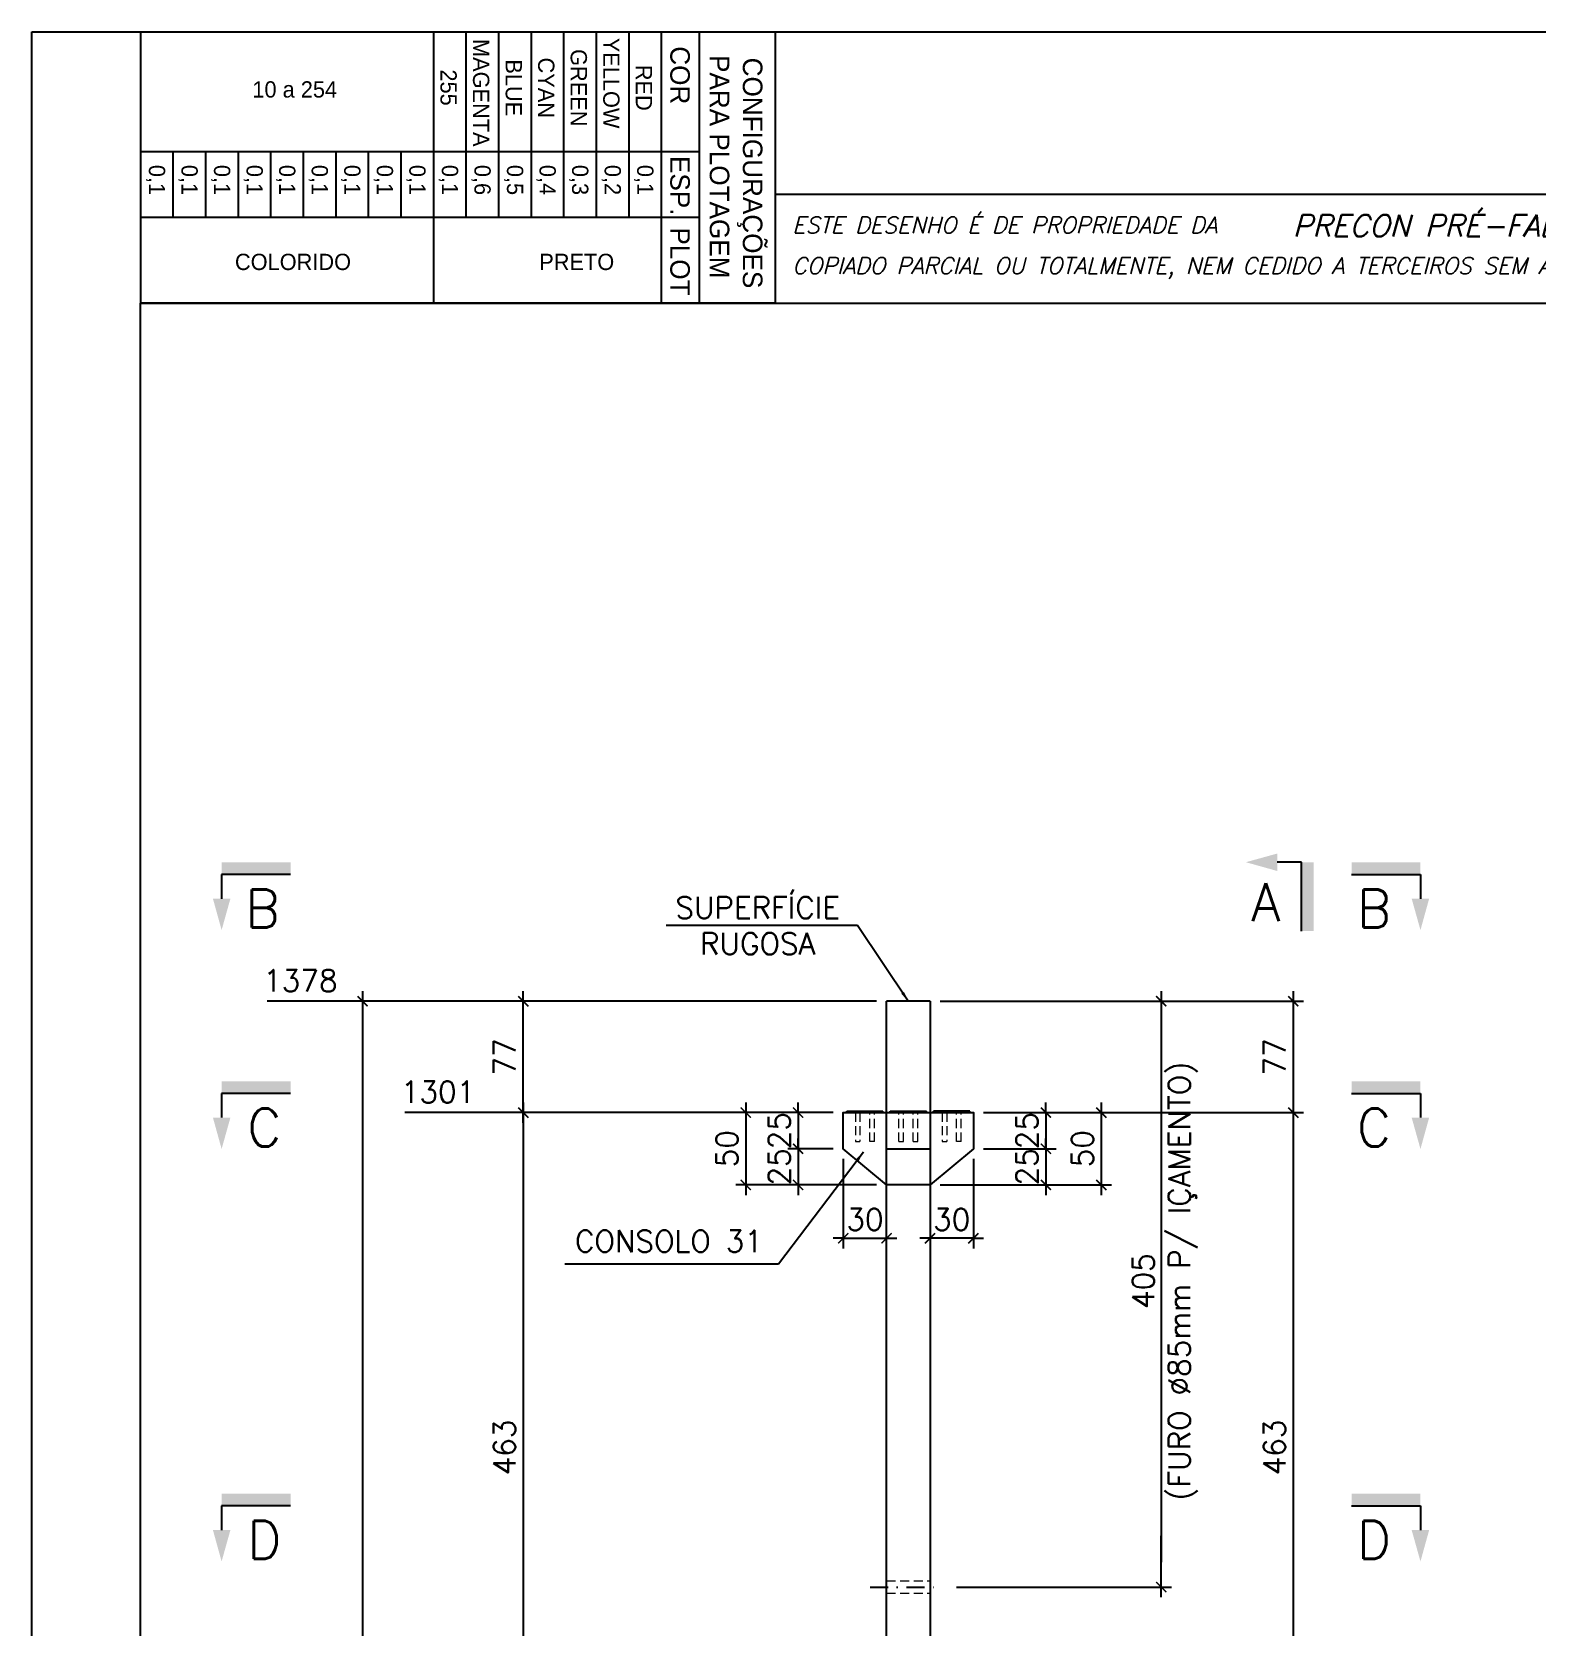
# Model space of a CAD drawing. Header units: centimetres. Extents: x 1658 to 17259, y 8294 to 11444.
# Drawn here: x 1658 to 2699, y 10341 to 11444 of the extents above; entities that cross this region are included whole.
import ezdxf
from ezdxf.enums import TextEntityAlignment as Align

# ---------------------------------------------------------------- set-up
doc = ezdxf.new("R2010")
doc.units = ezdxf.units.CM
doc.header["$LTSCALE"] = 50
doc.header["$MEASUREMENT"] = 0
doc.header["$PDMODE"] = 67
for name, pattern in [('DASHDOT', [1, 0.5, -0.25, 0, -0.25]), ('DASHED', [0.75, 0.5, -0.25]), ('HIDDEN', [0.375, 0.25, -0.125])]:
    doc.linetypes.add(name, pattern=pattern)
doc.layers.add('10 TRACEJADO', color=1, linetype='DASHED', lineweight=13)
for name, color, linetype in [('COTAS-PRECON', 1, 'Continuous'), ('FORMATO-PRECON', 2, 'Continuous'), ('HACHURAS-PRECON', 1, 'Continuous'), ('IND- CORTE-PRECON', 4, 'Continuous'), ('LINHA-01-PRECON', 1, 'Continuous'), ('LINHA-03-PRECON', 3, 'Continuous'), ('TEXTO-35-PRECON', 5, 'Continuous')]:
    doc.layers.add(name, color=color, linetype=linetype)
doc.styles.add('R060', font='ACENT.shx', dxfattribs={"height": 75})
doc.styles.add('ROMANS', font='ROMANS.SHX', dxfattribs={"oblique": 15, "height": 3})
doc.styles.get("Standard").update_dxf_attribs({"font": 'romans.shx'})
doc.linetypes.add('ZIGZAG', pattern='A,0.0001,-0.2,[131,ltypeshp.shx,S=0.2,R=0,X=-0.2,Y=0],-0.4,[131,ltypeshp.shx,S=0.2,R=180,X=0.2,Y=0],-0.2', length=0.8001)
doc.dimstyles.new('ESC75-75', dxfattribs={"dimscale": 0, "dimtxt": 15, "dimasz": 7, "dimexe": 7, "dimexo": 7, "dimgap": 5.5, "dimtad": 1, "dimdec": 1, "dimdsep": 46, "dimtxsty": 'Standard', "dimblk": 'ARCHTICK', "dimcen": 0.1, "dimdle": 7, "dimclrd": 256, "dimclre": 256, "dimclrt": 2, "dimadec": 0, "dimazin": 0, "dimtfac": 1, "dimtdec": 1, "dimtix": 1, "dimtmove": 2, "dimatfit": 3, "dimfxl": 1, "dimarcsym": 0})

# ---------------------------------------------------------------- blocks, each defined once
blk = doc.blocks.new('A$C0AF02B9D')
at = {"layer": 'FORMATO-PRECON', "color": 1}
for p, q in [((0, 585), (250, 585)), ((0, 0), (0, 585)), ((250, 585), (250, 0)), ((0, 480), (250, 480)), ((0, 450), (170.7, 450)), ((0, 420), (170.7, 420)), ((0, 390), (170.7, 390)), ((0, 360), (170.7, 360)), ((0, 330), (170.7, 330)), ((0, 300), (170.7, 300)), ((110.1, 240), (170.7, 240)), ((110.1, 210), (170.7, 210)), ((110.1, 180), (170.7, 180)), ((110.1, 150), (170.7, 150)), ((110.1, 150), (170.7, 150)), ((110.1, 120), (170.7, 120)), ((110.1, 120), (170.7, 120)), ((110.1, 90), (170.7, 90)), ((110.1, 90), (170.7, 90)), ((110.1, 60), (170.7, 60)), ((110.1, 60), (170.7, 60)), ((110.1, 30), (170.7, 30)), ((110.1, 30), (170.7, 30)), ((0, 0), (250, 0)), ((110.1, 0), (170.7, 0)), ((110.1, 0), (170.7, 0)), ((110.1, 0), (170.7, 0))]:
    blk.add_line(p, q, dxfattribs=at)
at = {"layer": 'FORMATO-PRECON'}
for p, q in [((0, 515), (250, 515)), ((110.1, 0), (110.1, 515)), ((170.7, 0), (170.7, 515)), ((0, 270), (250, 270))]:
    blk.add_line(p, q, dxfattribs=at)
at = {"layer": 'FORMATO-PRECON', "style": 'R060'}
for s, p in [('CONFIGURAÇÕES ', (133.4, 563.9)), ('PARA PLOTAGEM', (124.3, 533.7)), ('COR', (40, 497.3)), ('ESP.', (141.8, 497.3)), ('PLOT', (211.6, 497.3))]:
    blk.add_text(s, height=18, dxfattribs=at).set_placement(p, align=Align.MIDDLE)
at = {"layer": 'FORMATO-PRECON', "color": 1, "style": 'R060'}
for s, p in [('RED', (51.5, 464)), ('0,1', (136.5, 464)), ('YELLOW', (47.2, 434)), ('0,2', (136.5, 434)), ('GREEN', (51.5, 404)), ('0,3', (136.5, 404)), ('0,4', (136.5, 374)), ('CYAN', (51.5, 374)), ('0,5', (136.5, 344)), ('BLUE', (51.5, 344)), ('MAGENTA', (56.1, 314)), ('0,6', (136.5, 314)), ('255', (51.3, 284)), ('0,1', (136.5, 284)), ('0,1', (136.5, 254)), ('0,1', (136.5, 224)), ('0,1', (136.5, 194)), ('0,1', (136.5, 164)), ('0,1', (136.5, 134)), ('0,1', (136.5, 104)), ('0,1', (136.5, 74)), ('0,1', (136.5, 44)), ('0,1', (136.5, 14))]:
    blk.add_text(s, height=15, dxfattribs=at).set_placement(p, align=Align.MIDDLE)
for s, p in [('PRETO', (212, 402.1)), ('COLORIDO', (212, 140.6)), ('10 a 254', (53, 142.2))]:
    blk.add_text(s, height=15, rotation=90, dxfattribs=at).set_placement(p, align=Align.MIDDLE)
blk = doc.blocks.new('A$C432D58B7')
at = {"layer": 'LINHA-01-PRECON'}
blk.add_blockref('A$C0AF02B9D', (0, 0), dxfattribs=at)
blk = doc.blocks.new('A$C550964AD')
at = {"layer": 'LINHA-01-PRECON'}
blk.add_blockref('A$C432D58B7', (0, 0), dxfattribs=at)
blk = doc.blocks.new('A$C2E607E54')
at = {"layer": 'FORMATO-PRECON', "color": 6}
blk.add_line((1835, 4050), (685, 4050), dxfattribs=at)
at = {"layer": 'FORMATO-PRECON'}
for points in [[(0, 4200), (2970, 4200), (2970, 0), (0, 0)], [(685, 3950), (1835, 3950), (1835, 4050), (685, 4050)]]:
    blk.add_lwpolyline(points, close=True, dxfattribs=at)
at = {"layer": 'FORMATO-PRECON', "color": 6}
blk.add_lwpolyline([(100, 3950), (2870, 3950), (2870, 100), (100, 100)], close=True, dxfattribs=at)
at = {"layer": 'TEXTO-35-PRECON', "rotation": 270}
blk.add_blockref('A$C550964AD', (100, 4200), dxfattribs=at)
at = {"layer": 'FORMATO-PRECON', "style": 'ROMANS', "oblique": 15}
for s, p in [('ESTE DESENHO É DE PROPRIEDADE DA                            NÃO PODENDO SER', (700.8, 4014.4)), ('COPIADO PARCIAL OU TOTALMENTE, NEM CEDIDO A TERCEIROS SEM A PRÉVIA AUTORIZAÇÃO.', (700.8, 3977))]:
    blk.add_text(s, height=15, dxfattribs=at).set_placement(p)
at = {"layer": 'FORMATO-PRECON', "color": 3, "style": 'ROMANS', "oblique": 15}
blk.add_text('PRECON PRÉ-FABRICADOS', height=20, dxfattribs=at).set_placement((1162, 4011.3))
blk = doc.blocks.new('_ArchTick')
at = {"color": 0, "linetype": 'ByBlock', "const_width": 0.15}
blk.add_lwpolyline([(-0.5, -0.5), (0.5, 0.5)], dxfattribs=at)
blk = doc.blocks.new('*D196')
at = {"layer": 'Defpoints', "color": 0, "transparency": 16777216}
for p in [(2309.1, 10696.8, 60), (2309.1, 10233.8), (2530.2, 10233.8)]:
    blk.add_point(p, dxfattribs=at)
at = {"layer": 'LINHA-01-PRECON', "lineweight": -2, "transparency": 16777216}
for p, q in [((2530.2, 10703.8), (2530.2, 10226.8)), ((2316.1, 10696.8), (2537.2, 10696.8)), ((2316.1, 10233.8), (2537.2, 10233.8))]:
    blk.add_line(p, q, dxfattribs=at)
at = {"layer": 'LINHA-01-PRECON', "lineweight": -2, "transparency": 16777216, "xscale": 7, "yscale": 7, "zscale": 7}
for p, rotation in [((2530.2, 10696.8), 90), ((2530.2, 10233.8), 270)]:
    blk.add_blockref('_ArchTick', p, dxfattribs=dict(at, rotation=rotation))
at = {"layer": 'LINHA-01-PRECON', "color": 2, "transparency": 16777216, "insert": (2517.2, 10465.3), "char_height": 15, "attachment_point": 5, "rotation": 90}
blk.add_mtext('463', dxfattribs=at)
blk = doc.blocks.new('*D198')
at = {"layer": 'Defpoints', "color": 0, "transparency": 16777216}
for p in [(2279.1, 10773.8), (2309.1, 10696.8, 15.1), (2530.2, 10696.8)]:
    blk.add_point(p, dxfattribs=at)
at = {"layer": 'LINHA-01-PRECON', "lineweight": -2, "transparency": 16777216}
for p, q in [((2530.2, 10780.8), (2530.2, 10689.8)), ((2286.1, 10773.8), (2537.2, 10773.8)), ((2316.1, 10696.8), (2537.2, 10696.8))]:
    blk.add_line(p, q, dxfattribs=at)
at = {"layer": 'LINHA-01-PRECON', "lineweight": -2, "transparency": 16777216, "xscale": 7, "yscale": 7, "zscale": 7}
for p, rotation in [((2530.2, 10773.8), 90), ((2530.2, 10696.8), 270)]:
    blk.add_blockref('_ArchTick', p, dxfattribs=dict(at, rotation=rotation))
at = {"layer": 'LINHA-01-PRECON', "color": 2, "transparency": 16777216, "insert": (2517.2, 10735.3), "char_height": 15, "attachment_point": 5, "rotation": 90}
blk.add_mtext('77', dxfattribs=at)
blk = doc.blocks.new('*D207')
at = {"layer": 'Defpoints', "color": 0, "transparency": 16777216}
for p in [(2219.1, 10696.8), (1998, 10233.8), (2219.1, 10233.8)]:
    blk.add_point(p, dxfattribs=at)
at = {"layer": 'LINHA-01-PRECON', "lineweight": -2, "transparency": 16777216}
for p, q in [((1998, 10703.8), (1998, 10226.8)), ((2212.1, 10696.8), (1991, 10696.8)), ((2212.1, 10233.8), (1991, 10233.8))]:
    blk.add_line(p, q, dxfattribs=at)
at = {"layer": 'LINHA-01-PRECON', "lineweight": -2, "transparency": 16777216, "xscale": 7, "yscale": 7, "zscale": 7}
for p, rotation in [((1998, 10696.8), 90), ((1998, 10233.8), 270)]:
    blk.add_blockref('_ArchTick', p, dxfattribs=dict(at, rotation=rotation))
at = {"layer": 'LINHA-01-PRECON', "color": 2, "transparency": 16777216, "insert": (1985, 10465.3), "char_height": 15, "attachment_point": 5, "rotation": 90}
blk.add_mtext('463', dxfattribs=at)
blk = doc.blocks.new('*D208')
at = {"layer": 'Defpoints', "color": 0, "transparency": 16777216}
for p in [(1998, 10773.8), (2249.1, 10773.8), (2219.1, 10696.8)]:
    blk.add_point(p, dxfattribs=at)
at = {"layer": 'LINHA-01-PRECON', "lineweight": -2, "transparency": 16777216}
for p, q in [((1998, 10689.8), (1998, 10780.8)), ((2242.1, 10773.8), (1991, 10773.8)), ((2212.1, 10696.8), (1991, 10696.8))]:
    blk.add_line(p, q, dxfattribs=at)
at = {"layer": 'LINHA-01-PRECON', "lineweight": -2, "transparency": 16777216, "xscale": 7, "yscale": 7, "zscale": 7}
for p, rotation in [((1998, 10773.8), 90), ((1998, 10696.8), 270)]:
    blk.add_blockref('_ArchTick', p, dxfattribs=dict(at, rotation=rotation))
at = {"layer": 'LINHA-01-PRECON', "color": 2, "transparency": 16777216, "insert": (1985, 10735.3), "char_height": 15, "attachment_point": 5, "rotation": 90}
blk.add_mtext('77', dxfattribs=at)
blk = doc.blocks.new('*D209')
at = {"layer": 'Defpoints', "color": 0, "transparency": 16777216}
for p in [(2249.1, 10773.8), (1886.9, 9395.8), (2249.1, 9395.8)]:
    blk.add_point(p, dxfattribs=at)
at = {"layer": 'LINHA-01-PRECON', "lineweight": -2, "transparency": 16777216}
for p, q in [((1886.9, 10780.8), (1886.9, 9388.8)), ((2242.1, 10773.8), (1879.9, 10773.8)), ((2242.1, 9395.8), (1879.9, 9395.8))]:
    blk.add_line(p, q, dxfattribs=at)
at = {"layer": 'LINHA-01-PRECON', "lineweight": -2, "transparency": 16777216, "xscale": 7, "yscale": 7, "zscale": 7}
for p, rotation in [((1886.9, 10773.8), 90), ((1886.9, 9395.8), 270)]:
    blk.add_blockref('_ArchTick', p, dxfattribs=dict(at, rotation=rotation))
at = {"layer": 'LINHA-01-PRECON', "color": 2, "transparency": 16777216, "insert": (1873.9, 10084.8), "char_height": 15, "attachment_point": 5, "rotation": 90}
blk.add_mtext('1378', dxfattribs=at)
blk = doc.blocks.new('IND-CORTE-')
at = {"layer": 'IND- CORTE-PRECON', "color": 1}
for p, q in [((-11.2, 63.5), (-33.6, 63.5)), ((-11.2, 0), (-11.2, 63.5))]:
    blk.add_line(p, q, dxfattribs=at)
for points in [[(-33.6, 71.5), (-62.5, 63.5), (-33.6, 55.4)], [(0, 0), (-11.2, 0), (0, 63.5), (-11.2, 63.5)]]:
    blk.add_solid(points, dxfattribs=at)
at = {"layer": 'IND- CORTE-PRECON', "linetype": 'Continuous', "style": 'ROMANS', "flags": 8}
blk.add_attdef('B', (-57.7, 9.1), '', height=35, dxfattribs=at)
blk = doc.blocks.new('*D230')
at = {"layer": 'Defpoints', "color": 0, "transparency": 16777216}
for p in [(2279.1, 10773.8), (2290.4, 10368.8), (2438.9, 10368.8)]:
    blk.add_point(p, dxfattribs=at)
at = {"layer": 'LINHA-01-PRECON', "lineweight": -2, "transparency": 16777216}
for p, q in [((2438.9, 10780.8), (2438.9, 10756.5)), ((2286.1, 10773.8), (2445.9, 10773.8)), ((2438.9, 10361.8), (2438.9, 10404.1)), ((2297.4, 10368.8), (2445.9, 10368.8))]:
    blk.add_line(p, q, dxfattribs=at)
at = {"layer": 'LINHA-01-PRECON', "lineweight": -2, "transparency": 16777216, "xscale": 7, "yscale": 7, "zscale": 7}
for p, rotation in [((2438.9, 10773.8), 90), ((2438.9, 10368.8), 270)]:
    blk.add_blockref('_ArchTick', p, dxfattribs=dict(at, rotation=rotation))
at = {"layer": 'LINHA-01-PRECON', "color": 2, "transparency": 16777216, "insert": (2441.5, 10580.3), "char_height": 15, "attachment_point": 5, "rotation": 90}
blk.add_mtext('405\\P(FURO %%C85mm P/ IÇAMENTO)', dxfattribs=at)
blk = doc.blocks.new('*D377')
at = {"layer": 'COTAS-PRECON', "lineweight": -2, "transparency": 16777216}
blk.add_line((1991, 10696.8), (1916.2, 10696.8), dxfattribs=at)
at = {"layer": 'Defpoints', "color": 0, "transparency": 16777216}
for p in [(1916.2, 10696.8, 0), (1998, 10696.8), (2264.1, 9395.8)]:
    blk.add_point(p, dxfattribs=at)
at = {"layer": 'COTAS-PRECON', "color": 2, "transparency": 16777216, "insert": (1939.1, 10711.1), "char_height": 15, "attachment_point": 5}
blk.add_mtext('1301', dxfattribs=at)
blk = doc.blocks.new('*D378')
at = {"layer": 'COTAS-PRECON', "lineweight": -2, "transparency": 16777216}
blk.add_line((1879.9, 10773.8), (1820.9, 10773.8), dxfattribs=at)
at = {"layer": 'Defpoints', "color": 0, "transparency": 16777216}
for p in [(1820.9, 10773.8, 0), (1886.9, 10773.8), (2264.1, 9395.8)]:
    blk.add_point(p, dxfattribs=at)
at = {"layer": 'COTAS-PRECON', "color": 2, "transparency": 16777216, "insert": (1843.9, 10788.1), "char_height": 15, "attachment_point": 5}
blk.add_mtext('1378', dxfattribs=at)
blk = doc.blocks.new('*D387')
at = {"layer": 'Defpoints', "color": 0, "transparency": 16777216}
for p in [(2309.1, 10696.8), (2309.1, 10671.8), (2359.2, 10671.8)]:
    blk.add_point(p, dxfattribs=at)
at = {"layer": 'LINHA-01-PRECON', "lineweight": -2, "transparency": 16777216}
for p, q in [((2359.2, 10696.8), (2359.2, 10703.8)), ((2316.1, 10696.8), (2366.2, 10696.8)), ((2359.2, 10696.8), (2359.2, 10671.8)), ((2316.1, 10671.8), (2366.2, 10671.8)), ((2359.2, 10671.8), (2359.2, 10664.8))]:
    blk.add_line(p, q, dxfattribs=at)
at = {"layer": 'LINHA-01-PRECON', "lineweight": -2, "transparency": 16777216, "xscale": 7, "yscale": 7, "zscale": 7}
for p, rotation in [((2359.2, 10696.8), 270), ((2359.2, 10671.8), 90)]:
    blk.add_blockref('_ArchTick', p, dxfattribs=dict(at, rotation=rotation))
at = {"layer": 'LINHA-01-PRECON', "color": 2, "transparency": 16777216, "insert": (2346.2, 10684.3), "char_height": 15, "attachment_point": 5, "rotation": 90}
blk.add_mtext('25', dxfattribs=at)
blk = doc.blocks.new('*D388')
at = {"layer": 'Defpoints', "color": 0, "transparency": 16777216}
for p in [(2309.1, 10696.8), (2279.1, 10646.8), (2397.5, 10646.8)]:
    blk.add_point(p, dxfattribs=at)
at = {"layer": 'LINHA-01-PRECON', "lineweight": -2, "transparency": 16777216}
for p, q in [((2397.5, 10703.8), (2397.5, 10639.8)), ((2316.1, 10696.8), (2404.5, 10696.8)), ((2286.1, 10646.8), (2404.5, 10646.8))]:
    blk.add_line(p, q, dxfattribs=at)
at = {"layer": 'LINHA-01-PRECON', "lineweight": -2, "transparency": 16777216, "xscale": 7, "yscale": 7, "zscale": 7}
for p, rotation in [((2397.5, 10696.8), 90), ((2397.5, 10646.8), 270)]:
    blk.add_blockref('_ArchTick', p, dxfattribs=dict(at, rotation=rotation))
at = {"layer": 'LINHA-01-PRECON', "color": 2, "transparency": 16777216, "insert": (2384.5, 10671.8), "char_height": 15, "attachment_point": 5, "rotation": 90}
blk.add_mtext('50', dxfattribs=at)
blk = doc.blocks.new('*D389')
at = {"layer": 'Defpoints', "color": 0, "transparency": 16777216}
for p in [(2309.1, 10671.8, -30), (2279.1, 10609.9), (2279.1, 10609.9)]:
    blk.add_point(p, dxfattribs=at)
at = {"layer": 'LINHA-01-PRECON', "lineweight": -2, "transparency": 16777216}
for p, q in [((2309.1, 10664.8), (2309.1, 10602.9)), ((2279.1, 10609.9), (2272.1, 10609.9)), ((2309.1, 10609.9), (2279.1, 10609.9)), ((2309.1, 10609.9), (2316.1, 10609.9)), ((2279.1, 10602.9), (2279.1, 10602.9))]:
    blk.add_line(p, q, dxfattribs=at)
at = {"layer": 'LINHA-01-PRECON', "lineweight": -2, "transparency": 16777216, "xscale": 7, "yscale": 7, "zscale": 7}
blk.add_blockref('_ArchTick', (2279.1, 10609.9), dxfattribs=at)
at = {"layer": 'LINHA-01-PRECON', "lineweight": -2, "transparency": 16777216, "xscale": 7, "yscale": 7, "zscale": 7, "rotation": 180}
blk.add_blockref('_ArchTick', (2309.1, 10609.9), dxfattribs=at)
at = {"layer": 'LINHA-01-PRECON', "color": 2, "transparency": 16777216, "insert": (2294.1, 10622.9), "char_height": 15, "attachment_point": 5}
blk.add_mtext('30', dxfattribs=at)
blk = doc.blocks.new('*D390')
at = {"layer": 'Defpoints', "color": 0, "transparency": 16777216}
for p in [(2309.1, 10671.8, 15.1), (2279.1, 10646.8), (2359.2, 10646.8)]:
    blk.add_point(p, dxfattribs=at)
at = {"layer": 'LINHA-01-PRECON', "lineweight": -2, "transparency": 16777216}
for p, q in [((2359.2, 10671.8), (2359.2, 10678.8)), ((2316.1, 10671.8), (2366.2, 10671.8)), ((2359.2, 10671.8), (2359.2, 10646.8)), ((2286.1, 10646.8), (2366.2, 10646.8)), ((2359.2, 10646.8), (2359.2, 10639.8))]:
    blk.add_line(p, q, dxfattribs=at)
at = {"layer": 'LINHA-01-PRECON', "lineweight": -2, "transparency": 16777216, "xscale": 7, "yscale": 7, "zscale": 7}
for p, rotation in [((2359.2, 10671.8), 270), ((2359.2, 10646.8), 90)]:
    blk.add_blockref('_ArchTick', p, dxfattribs=dict(at, rotation=rotation))
at = {"layer": 'LINHA-01-PRECON', "color": 2, "transparency": 16777216, "insert": (2346.2, 10659.3), "char_height": 15, "attachment_point": 5, "rotation": 90}
blk.add_mtext('25', dxfattribs=at)
blk = doc.blocks.new('*D391')
at = {"layer": 'Defpoints', "color": 0, "transparency": 16777216}
for p in [(2219.1, 10696.8), (2187.9, 10671.8), (2219.1, 10671.8)]:
    blk.add_point(p, dxfattribs=at)
at = {"layer": 'LINHA-01-PRECON', "lineweight": -2, "transparency": 16777216}
for p, q in [((2187.9, 10696.8), (2187.9, 10703.8)), ((2212.1, 10696.8), (2180.9, 10696.8)), ((2187.9, 10696.8), (2187.9, 10671.8)), ((2212.1, 10671.8), (2180.9, 10671.8)), ((2187.9, 10671.8), (2187.9, 10664.8))]:
    blk.add_line(p, q, dxfattribs=at)
at = {"layer": 'LINHA-01-PRECON', "lineweight": -2, "transparency": 16777216, "xscale": 7, "yscale": 7, "zscale": 7}
for p, rotation in [((2187.9, 10696.8), 270), ((2187.9, 10671.8), 90)]:
    blk.add_blockref('_ArchTick', p, dxfattribs=dict(at, rotation=rotation))
at = {"layer": 'LINHA-01-PRECON', "color": 2, "transparency": 16777216, "insert": (2174.9, 10684.3), "char_height": 15, "attachment_point": 5, "rotation": 90}
blk.add_mtext('25', dxfattribs=at)
blk = doc.blocks.new('*D392')
at = {"layer": 'Defpoints', "color": 0, "transparency": 16777216}
for p in [(2219.1, 10671.8), (2187.9, 10646.8), (2249.1, 10646.8)]:
    blk.add_point(p, dxfattribs=at)
at = {"layer": 'LINHA-01-PRECON', "lineweight": -2, "transparency": 16777216}
for p, q in [((2187.9, 10671.8), (2187.9, 10678.8)), ((2212.1, 10671.8), (2180.9, 10671.8)), ((2187.9, 10671.8), (2187.9, 10646.8)), ((2242.1, 10646.8), (2180.9, 10646.8)), ((2187.9, 10646.8), (2187.9, 10639.8))]:
    blk.add_line(p, q, dxfattribs=at)
at = {"layer": 'LINHA-01-PRECON', "lineweight": -2, "transparency": 16777216, "xscale": 7, "yscale": 7, "zscale": 7}
for p, rotation in [((2187.9, 10671.8), 270), ((2187.9, 10646.8), 90)]:
    blk.add_blockref('_ArchTick', p, dxfattribs=dict(at, rotation=rotation))
at = {"layer": 'LINHA-01-PRECON', "color": 2, "transparency": 16777216, "insert": (2174.9, 10659.3), "char_height": 15, "attachment_point": 5, "rotation": 90}
blk.add_mtext('25', dxfattribs=at)
blk = doc.blocks.new('*D393')
at = {"layer": 'Defpoints', "color": 0, "transparency": 16777216}
for p in [(2219.1, 10671.8, -30), (2249.1, 10609.9), (2249.1, 10609.9)]:
    blk.add_point(p, dxfattribs=at)
at = {"layer": 'LINHA-01-PRECON', "lineweight": -2, "transparency": 16777216}
for p, q in [((2219.1, 10664.8), (2219.1, 10602.9)), ((2219.1, 10609.9), (2212.1, 10609.9)), ((2219.1, 10609.9), (2249.1, 10609.9)), ((2249.1, 10609.9), (2256.1, 10609.9)), ((2249.1, 10602.9), (2249.1, 10602.9))]:
    blk.add_line(p, q, dxfattribs=at)
at = {"layer": 'LINHA-01-PRECON', "lineweight": -2, "transparency": 16777216, "xscale": 7, "yscale": 7, "zscale": 7}
blk.add_blockref('_ArchTick', (2219.1, 10609.9), dxfattribs=at)
at = {"layer": 'LINHA-01-PRECON', "lineweight": -2, "transparency": 16777216, "xscale": 7, "yscale": 7, "zscale": 7, "rotation": 180}
blk.add_blockref('_ArchTick', (2249.1, 10609.9), dxfattribs=at)
at = {"layer": 'LINHA-01-PRECON', "color": 2, "transparency": 16777216, "insert": (2234.1, 10622.9), "char_height": 15, "attachment_point": 5}
blk.add_mtext('30', dxfattribs=at)
blk = doc.blocks.new('*D394')
at = {"layer": 'Defpoints', "color": 0, "transparency": 16777216}
for p in [(2219.1, 10696.8), (2151.8, 10646.8), (2249.1, 10646.8)]:
    blk.add_point(p, dxfattribs=at)
at = {"layer": 'LINHA-01-PRECON', "lineweight": -2, "transparency": 16777216}
for p, q in [((2151.8, 10703.8), (2151.8, 10639.8)), ((2212.1, 10696.8), (2144.8, 10696.8)), ((2242.1, 10646.8), (2144.8, 10646.8))]:
    blk.add_line(p, q, dxfattribs=at)
at = {"layer": 'LINHA-01-PRECON', "lineweight": -2, "transparency": 16777216, "xscale": 7, "yscale": 7, "zscale": 7}
for p, rotation in [((2151.8, 10696.8), 90), ((2151.8, 10646.8), 270)]:
    blk.add_blockref('_ArchTick', p, dxfattribs=dict(at, rotation=rotation))
at = {"layer": 'LINHA-01-PRECON', "color": 2, "transparency": 16777216, "insert": (2138.8, 10671.8), "char_height": 15, "attachment_point": 5, "rotation": 90}
blk.add_mtext('50', dxfattribs=at)

msp = doc.modelspace()

# ---------------------------------------------------------------- linework, layer by layer
at = {"layer": '10 TRACEJADO', "linetype": 'HIDDEN', "ltscale": 0.5, "extrusion": (0, 1, 0)}
for p, q in [((2227.5, 10697.77, 62.5), (2227.5, 10696.77, 62.5)), ((2230.69, 10697.77, 62.5), (2230.69, 10696.77, 62.5)), ((2237.5, 10696.77, 62.5), (2237.5, 10697.77, 62.5)), ((2240.69, 10696.77, 62.5), (2240.69, 10697.77, 62.5)), ((2257.5, 10696.77, 62.5), (2257.5, 10697.77, 62.5)), ((2260.7, 10696.77, 62.5), (2260.7, 10697.77, 62.5)), ((2267.5, 10696.77, 62.5), (2267.5, 10697.77, 62.5)), ((2270.7, 10696.77, 62.5), (2270.7, 10697.77, 62.5)), ((2287.5, 10697.77, 62.5), (2287.5, 10696.77, 62.5)), ((2290.69, 10697.77, 62.5), (2290.69, 10696.77, 62.5)), ((2297.5, 10696.77, 62.5), (2297.5, 10697.77, 62.5)), ((2300.69, 10696.77, 62.5), (2300.69, 10697.77, 62.5)), ((2227.5, 10696.77, 62.5), (2227.5, 10676.77, 62.5)), ((2230.69, 10696.77, 62.5), (2230.69, 10676.77, 62.5)), ((2237.5, 10676.77, 62.5), (2237.5, 10696.77, 62.5)), ((2240.69, 10676.77, 62.5), (2240.69, 10696.77, 62.5)), ((2257.5, 10676.77, 62.5), (2257.5, 10696.77, 62.5)), ((2260.7, 10676.77, 62.5), (2260.7, 10696.77, 62.5)), ((2267.5, 10676.77, 62.5), (2267.5, 10696.77, 62.5)), ((2270.7, 10676.77, 62.5), (2270.7, 10696.77, 62.5)), ((2287.5, 10696.77, 62.5), (2287.5, 10676.77, 62.5)), ((2290.69, 10696.77, 62.5), (2290.69, 10676.77, 62.5)), ((2297.5, 10676.77, 62.5), (2297.5, 10696.77, 62.5)), ((2300.69, 10676.77, 62.5), (2300.69, 10696.77, 62.5)), ((2227.5, 10676.77, 62.5), (2230.69, 10676.77, 62.5)), ((2240.69, 10676.77, 62.5), (2237.5, 10676.77, 62.5)), ((2257.5, 10676.77, 62.5), (2260.7, 10676.77, 62.5)), ((2267.5, 10676.77, 62.5), (2270.7, 10676.77, 62.5)), ((2287.5, 10676.77, 62.5), (2290.69, 10676.77, 62.5)), ((2300.69, 10676.77, 62.5), (2297.5, 10676.77, 62.5))]:
    msp.add_line(p, q, dxfattribs=at)
at = {"layer": '10 TRACEJADO', "linetype": 'HIDDEN', "ltscale": 0.5}
for p, q in [((2249.1, 10373.02), (2279.1, 10373.02)), ((2249.1, 10364.52), (2279.1, 10364.52))]:
    msp.add_line(p, q, dxfattribs=at)
at = {"layer": 'LINHA-01-PRECON'}
msp.add_line((2438.86, 10774.62), (2438.86, 10385.91), dxfattribs=at)
at = {"layer": 'LINHA-01-PRECON', "linetype": 'DASHDOT', "ltscale": 0.5}
msp.add_line((2237.75, 10368.77), (2287.7, 10368.77), dxfattribs=at)
at = {"layer": 'LINHA-01-PRECON', "elevation": 60}
msp.add_lwpolyline([(2249.1, 10671.77), (2279.1, 10671.77)], dxfattribs=at)
at = {"layer": 'LINHA-03-PRECON', "linetype": 'ZIGZAG', "ltscale": 0.1}
msp.add_line((2279.1, 10773.77), (2249.1, 10773.77), dxfattribs=at)
at = {"layer": 'LINHA-03-PRECON', "extrusion": (0, 1, 0)}
for p, q in [((2221.6, 10697.77, 62.5), (2246.6, 10697.77, 62.5)), ((2221.6, 10696.77, 62.5), (2221.6, 10697.77, 62.5)), ((2246.6, 10696.77, 62.5), (2246.6, 10697.77, 62.5)), ((2251.6, 10697.77, 62.5), (2276.6, 10697.77, 62.5)), ((2251.6, 10696.77, 62.5), (2251.6, 10697.77, 62.5)), ((2276.6, 10696.77, 62.5), (2276.6, 10697.77, 62.5)), ((2281.6, 10696.77, 62.5), (2281.6, 10697.77, 62.5)), ((2306.6, 10697.77, 62.5), (2281.6, 10697.77, 62.5)), ((2306.6, 10696.77, 62.5), (2306.6, 10697.77, 62.5))]:
    msp.add_line(p, q, dxfattribs=at)
at = {"layer": 'LINHA-03-PRECON'}
for points in [[(2249.1, 9946.77), (2249.1, 10773.77)], [(2279.1, 10773.77), (2279.1, 10732.77)], [(2279.1, 10732.77), (2279.1, 10269.77)]]:
    msp.add_lwpolyline(points, dxfattribs=at)
at = {"layer": 'LINHA-03-PRECON', "elevation": 60}
msp.add_lwpolyline([(2249.1, 10646.77), (2219.1, 10671.77), (2219.1, 10696.77), (2309.1, 10696.77), (2309.1, 10671.77), (2279.1, 10646.77), (2249.1, 10646.77)], dxfattribs=at)

# ---------------------------------------------------------------- block references
at = {"layer": 'HACHURAS-PRECON', "xscale": 0.7499999999999996, "yscale": 0.7499999999999996, "zscale": 0.7499999999999996}
msp.add_blockref('A$C2E607E54', (1658.36, 8293.94), dxfattribs=at)
at = {"layer": 'TEXTO-35-PRECON', "linetype": 'ByBlock'}
ref = msp.add_blockref('IND-CORTE-', (2544.31, 10822.29), dxfattribs=dict(at, xscale=0.75, yscale=0.75, zscale=0.75))
ref.add_attrib('B', 'A', (2501.02, 10829.08), dxfattribs={"layer": 'IND- CORTE-PRECON', "color": 5, "linetype": 'Continuous', "height": 26.25, "style": 'ROMANS', "flags": 8})
ref = msp.add_blockref('IND-CORTE-', (1837.1, 10869.89), dxfattribs=dict(at, xscale=0.75, yscale=0.75, zscale=0.75, rotation=90.00000000000001))
ref.add_attrib('B', 'B', (1805.93, 10824.73), dxfattribs={"layer": 'IND- CORTE-PRECON', "color": 5, "linetype": 'Continuous', "height": 26.25, "style": 'ROMANS', "flags": 8})
ref = msp.add_blockref('IND-CORTE-', (2570.47, 10869.89), dxfattribs=dict(at, xscale=-0.75, yscale=0.75, zscale=0.75, rotation=270))
ref.add_attrib('B', 'B', (2574.13, 10824.73), dxfattribs={"layer": 'IND- CORTE-PRECON', "color": 5, "linetype": 'Continuous', "height": 26.25, "style": 'ROMANS', "flags": 8})
ref = msp.add_blockref('IND-CORTE-', (1837.1, 10718.53), dxfattribs=dict(at, xscale=0.75, yscale=0.75, zscale=0.75, rotation=90.00000000000001))
ref.add_attrib('B', 'C', (1807.18, 10673.37), dxfattribs={"layer": 'IND- CORTE-PRECON', "color": 5, "linetype": 'Continuous', "height": 26.25, "style": 'ROMANS', "flags": 8})
ref = msp.add_blockref('IND-CORTE-', (2570.47, 10718.53), dxfattribs=dict(at, xscale=-0.75, yscale=0.75, zscale=0.75, rotation=270))
ref.add_attrib('B', 'C', (2574.13, 10673.37), dxfattribs={"layer": 'IND- CORTE-PRECON', "color": 5, "linetype": 'Continuous', "height": 26.25, "style": 'ROMANS', "flags": 8})
ref = msp.add_blockref('IND-CORTE-', (1837.1, 10433.38), dxfattribs=dict(at, xscale=0.75, yscale=0.75, zscale=0.75, rotation=90.00000000000001))
ref.add_attrib('B', 'D', (1807.18, 10388.22), dxfattribs={"layer": 'IND- CORTE-PRECON', "color": 5, "linetype": 'Continuous', "height": 26.25, "style": 'ROMANS', "flags": 8})
ref = msp.add_blockref('IND-CORTE-', (2570.47, 10433.38), dxfattribs=dict(at, xscale=-0.75, yscale=0.75, zscale=0.75, rotation=270))
ref.add_attrib('B', 'D', (2574.13, 10388.22), dxfattribs={"layer": 'IND- CORTE-PRECON', "color": 5, "linetype": 'Continuous', "height": 26.25, "style": 'ROMANS', "flags": 8})

# ---------------------------------------------------------------- texts
at = {"layer": 'COTAS-PRECON', "color": 2, "char_height": 15, "attachment_point": 5}
for s, insert in [('\\A1;SUPERFÍCIE\\PRUGOSA', (2160, 10826.08, 15.06)), ('\\A1;CONSOLO 31', (2098.65, 10607.93, 0.02))]:
    msp.add_mtext(s, dxfattribs=dict(at, insert=insert))

# ---------------------------------------------------------------- dimensions: what is measured, and where the dimension line sits
at = {"layer": 'COTAS-PRECON'}
for feature_location, offset, picture, middle in [((1886.9, 10773.77), (-65.96, 0), '*D378', (1843.9, 10788.05)), ((1997.96, 10696.77), (-81.79, 0), '*D377', (1939.12, 10711.05))]:
    dim = msp.add_ordinate_dim(feature_location=feature_location, offset=offset, dtype=0, origin=(2264.1, 9395.77), dimstyle='ESC75-75', override={"dimscale": 1}, dxfattribs=at)
    dim.commit()
    dim.dimension.update_dxf_attribs({"geometry": picture, "text_midpoint": middle})
at = {"layer": 'LINHA-01-PRECON'}
for base, p1, p2, angle, picture, middle in [((1886.9, 9395.77), (2249.1, 10773.77), (2249.1, 9395.77), 90, '*D209', (1873.9, 10084.77)), ((1997.96, 10773.77), (2219.1, 10696.77), (2249.1, 10773.77), 270, '*D208', (1984.96, 10735.27)), ((2530.24, 10696.77), (2279.1, 10773.77), (2309.1, 10696.77, 15.06), 90, '*D198', (2517.24, 10735.27)), ((1997.96, 10233.77), (2219.1, 10696.77), (2219.1, 10233.77), 90, '*D207', (1984.96, 10465.27)), ((2151.83, 10646.77), (2219.1, 10696.77), (2249.1, 10646.77), 90, '*D394', (2138.83, 10671.77)), ((2187.94, 10671.77), (2219.1, 10696.77), (2219.1, 10671.77), 90, '*D391', (2174.94, 10684.27)), ((2397.49, 10646.77, 15.06), (2309.1, 10696.77, 15.06), (2279.1, 10646.77, 15.06), 90, '*D388', (2384.49, 10671.77, 15.06)), ((2530.24, 10233.77), (2309.1, 10696.77, 60), (2309.1, 10233.77), 90, '*D196', (2517.24, 10465.27)), ((2359.16, 10671.77, 15.06), (2309.1, 10696.77, 15.06), (2309.1, 10671.77, 15.06), 90, '*D387', (2346.16, 10684.27, 15.06)), ((2187.94, 10646.77), (2219.1, 10671.77), (2249.1, 10646.77), 90, '*D392', (2174.94, 10659.27)), ((2359.16, 10646.77), (2309.1, 10671.77, 15.06), (2279.1, 10646.77), 90, '*D390', (2346.16, 10659.27)), ((2279.1, 10609.93), (2309.1, 10671.77, -30), (2279.1, 10609.93), 180, '*D389', (2294.1, 10622.93))]:
    dim = msp.add_linear_dim(base=base, p1=p1, p2=p2, angle=angle, dimstyle='ESC75-75', override={"dimscale": 1}, dxfattribs=at)
    dim.commit()
    dim.dimension.update_dxf_attribs({"geometry": picture, "text_midpoint": middle})
dim = msp.add_linear_dim(base=(2438.86, 10368.77), p1=(2279.1, 10773.77), p2=(2290.44, 10368.77), angle=90, text='<>\\P(FURO %%C85mm P/ IÇAMENTO)', dimstyle='ESC75-75', override={"dimscale": 1}, dxfattribs=at)
dim.commit()
dim.dimension.update_dxf_attribs({"geometry": '*D230', "text_midpoint": (2441.46, 10580.27), "dimtype": 160})
dim = msp.add_linear_dim(base=(2249.1, 10609.93), p1=(2219.1, 10671.77, -30), p2=(2249.1, 10609.93), dimstyle='ESC75-75', override={"dimscale": 1}, dxfattribs=at)
dim.commit()
dim.dimension.update_dxf_attribs({"geometry": '*D393', "text_midpoint": (2234.1, 10622.93)})

# ---------------------------------------------------------------- leaders
at = {"layer": 'COTAS-PRECON'}
for points in [[(2264.1, 10773.77, 15.06), (2229.02, 10826.08, 15.06), (2096.85, 10826.08, 15.06)], [(2233.1, 10669.52, 15.06), (2174.45, 10591.95, 15.06), (2026.75, 10591.95, 15.06)]]:
    msp.add_leader(points, dimstyle='ESC75-75', override={"dimscale": 1}, dxfattribs=at)

doc.saveas('drawing.dxf')
